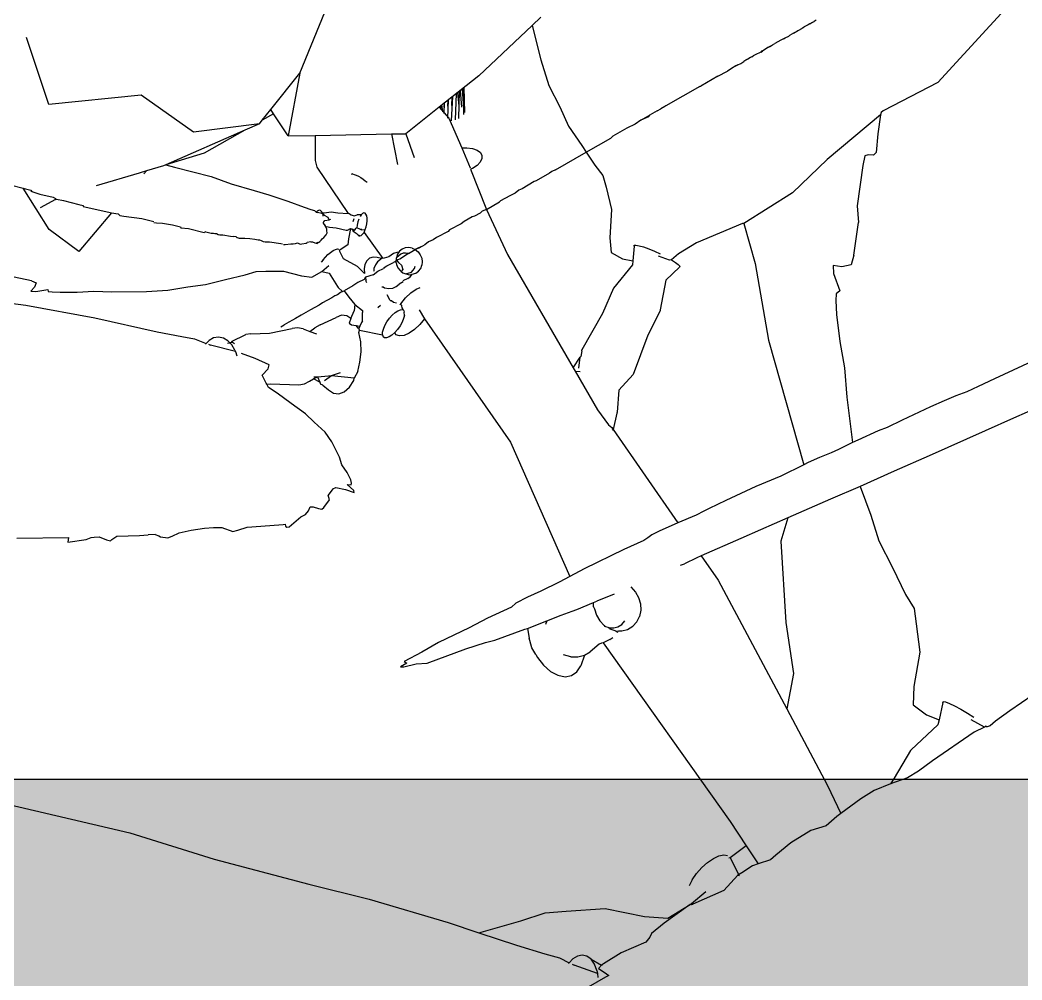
# Model space of a CAD drawing. Header units: metres. Extents: x -175 to 101, y -7 to 93.
# Drawn here: x 12.12809 to 12.15598, y 0.1932 to 0.21991 of the extents above; entities that cross this region are included whole.
import ezdxf

# ---------------------------------------------------------------- set-up
doc = ezdxf.new("R2010")
doc.units = ezdxf.units.M

# ---------------------------------------------------------------- blocks, each defined once
blk = doc.blocks.new('caja1')
at = {"true_color": 0xffffff}
h = blk.add_hatch(color=7, dxfattribs=at)
h.dxf.hatch_style = 1
h.paths.add_polyline_path([(-5.701762, 1.398779), (-6.201762, 1.398779), (-6.201762, 1.348779), (-6.181762, 1.348779), (-5.721762, 1.348779), (-5.701762, 1.348779)])
h.paths.add_polyline_path([(-5.721762, 1.348779), (-6.181762, 1.348779), (-6.181762, 1.148779), (-5.721762, 1.148779)])
h.paths.add_polyline_path([(-6.12612, 1.213515), (-6.120943, 1.209542), (-6.11697, 1.204364), (-6.114472, 1.198335), (-6.11362, 1.191864), (-6.114472, 1.185394), (-6.11697, 1.179364), (-6.120943, 1.174186), (-6.12612, 1.170214), (-6.13215, 1.167716), (-6.13862, 1.166864), (-6.145091, 1.167716), (-6.15112, 1.170214), (-6.156298, 1.174186), (-6.160271, 1.179364), (-6.162768, 1.185394), (-6.16362, 1.191864), (-6.162768, 1.198335), (-6.160271, 1.204364), (-6.156298, 1.209542), (-6.15112, 1.213515), (-6.145091, 1.216012), (-6.13862, 1.216864), (-6.13215, 1.216012)], flags=16)
h.paths.add_polyline_path([(-6.127717, 1.20797), (-6.124048, 1.204631), (-6.121369, 1.200457), (-6.119861, 1.195732), (-6.119628, 1.190777), (-6.120685, 1.185931), (-6.12296, 1.181524), (-6.126299, 1.177856), (-6.130473, 1.175176), (-6.135198, 1.173669), (-6.140153, 1.173435), (-6.144999, 1.174492), (-6.149406, 1.176768), (-6.153074, 1.180106), (-6.155754, 1.18428), (-6.157261, 1.189005), (-6.157495, 1.19396), (-6.156438, 1.198806), (-6.154162, 1.203213), (-6.150824, 1.206882), (-6.14665, 1.209561), (-6.141925, 1.211069), (-6.13697, 1.211302), (-6.132124, 1.210245)], flags=0)
blk.add_line((-6.201762, 1.398779), (-5.701762, 1.398779))
blk = doc.blocks.new('plantita2')
for p, q in [((-3.833312, 0.832091), (-3.83172, 0.835979)), ((-3.813238, 0.834359), (-3.81555, 0.831828)), ((-3.826601, 0.833649), (-3.826846, 0.833418)), ((-3.826846, 0.833418), (-3.828328, 0.832018)), ((-3.826846, 0.833418), (-3.826606, 0.832461)), ((-3.819319, 0.833352), (-3.819273, 0.833378)), ((-3.819241, 0.833395), (-3.819273, 0.833378)), ((-3.819202, 0.833419), (-3.819241, 0.833395)), ((-3.819165, 0.833438), (-3.819202, 0.833419)), ((-3.819117, 0.833466), (-3.819165, 0.833438)), ((-3.819056, 0.833499), (-3.819117, 0.833466)), ((-3.819117, 0.833466), (-3.819089, 0.833482)), ((-3.819089, 0.833482), (-3.819056, 0.833499)), ((-3.819056, 0.833499), (-3.819001, 0.833533)), ((-3.818944, 0.833565), (-3.819001, 0.833533)), ((-3.840302, 0.831219), (-3.840923, 0.833087)), ((-3.819853, 0.833049), (-3.819804, 0.833077)), ((-3.819804, 0.833077), (-3.819706, 0.833125)), ((-3.819673, 0.833151), (-3.819706, 0.833125)), ((-3.819673, 0.833151), (-3.819612, 0.833186)), ((-3.819568, 0.833204), (-3.819612, 0.833186)), ((-3.819568, 0.833204), (-3.81953, 0.833231)), ((-3.81953, 0.833231), (-3.819484, 0.833253)), ((-3.819484, 0.833253), (-3.819452, 0.833277)), ((-3.819452, 0.833277), (-3.819421, 0.833289)), ((-3.819421, 0.833289), (-3.819341, 0.833336)), ((-3.819341, 0.833336), (-3.819319, 0.833352)), ((-3.820283, 0.832803), (-3.820435, 0.832706)), ((-3.820283, 0.832803), (-3.820234, 0.832832)), ((-3.820261, 0.832816), (-3.820283, 0.832803)), ((-3.820234, 0.832832), (-3.820261, 0.832816)), ((-3.820234, 0.832832), (-3.820188, 0.832858)), ((-3.820188, 0.832858), (-3.820157, 0.832876)), ((-3.820157, 0.832876), (-3.820088, 0.832915)), ((-3.819923, 0.833008), (-3.820088, 0.832915)), ((-3.819885, 0.833031), (-3.819923, 0.833008)), ((-3.819853, 0.833049), (-3.819885, 0.833031)), ((-3.820769, 0.832526), (-3.820818, 0.832498)), ((-3.820735, 0.832546), (-3.820769, 0.832526)), ((-3.820735, 0.832546), (-3.820693, 0.83257)), ((-3.82064, 0.832599), (-3.820693, 0.83257)), ((-3.82048, 0.83268), (-3.82064, 0.832599)), ((-3.82048, 0.83268), (-3.820435, 0.832706)), ((-3.820462, 0.832701), (-3.82048, 0.83268)), ((-3.820435, 0.832706), (-3.820462, 0.832701)), ((-3.826606, 0.832461), (-3.826384, 0.831747)), ((-3.821249, 0.832252), (-3.82141, 0.832145)), ((-3.821224, 0.832267), (-3.821249, 0.832252)), ((-3.821179, 0.832292), (-3.821224, 0.832267)), ((-3.821118, 0.832328), (-3.821179, 0.832292)), ((-3.821179, 0.832292), (-3.821141, 0.832314)), ((-3.821141, 0.832314), (-3.821118, 0.832328)), ((-3.821118, 0.832328), (-3.821039, 0.832359)), ((-3.821039, 0.832359), (-3.820959, 0.832418)), ((-3.820869, 0.832469), (-3.820959, 0.832418)), ((-3.820869, 0.832469), (-3.820818, 0.832498)), ((-3.820818, 0.832498), (-3.820841, 0.832485)), ((-3.834123, 0.831078), (-3.833312, 0.832091)), ((-3.833312, 0.832091), (-3.833635, 0.830347)), ((-3.828328, 0.832018), (-3.829432, 0.831149)), ((-3.821678, 0.832007), (-3.822156, 0.831734)), ((-3.821678, 0.832007), (-3.82141, 0.832145)), ((-3.828758, 0.83168), (-3.828729, 0.831056)), ((-3.828747, 0.831689), (-3.828729, 0.830999)), ((-3.826384, 0.831747), (-3.826077, 0.831155)), ((-3.822181, 0.831719), (-3.823122, 0.83118)), ((-3.822181, 0.831719), (-3.822156, 0.831734)), ((-3.81555, 0.831828), (-3.817078, 0.831039)), ((-3.837729, 0.831475), (-3.840302, 0.831219)), ((-3.836271, 0.830449), (-3.837729, 0.831475)), ((-3.82909, 0.830762), (-3.829059, 0.831442)), ((-3.829079, 0.831427), (-3.829089, 0.83119)), ((-3.828985, 0.830791), (-3.828955, 0.831524)), ((-3.828927, 0.831547), (-3.828889, 0.831176)), ((-3.82889, 0.830833), (-3.828868, 0.831593)), ((-3.828851, 0.831606), (-3.828812, 0.831147)), ((-3.828794, 0.831651), (-3.828757, 0.831106)), ((-3.828761, 0.831677), (-3.828758, 0.830941)), ((-3.829432, 0.831149), (-3.830359, 0.8304)), ((-3.829432, 0.831149), (-3.829166, 0.830843)), ((-3.829397, 0.831177), (-3.829399, 0.831111)), ((-3.829337, 0.831019), (-3.829358, 0.831207)), ((-3.8293, 0.831253), (-3.829304, 0.831145)), ((-3.829296, 0.830967), (-3.829284, 0.831265)), ((-3.829191, 0.831338), (-3.829199, 0.831175)), ((-3.829195, 0.830842), (-3.829172, 0.831354)), ((-3.826077, 0.831155), (-3.825835, 0.830616)), ((-3.823158, 0.83116), (-3.823265, 0.831099)), ((-3.823122, 0.83118), (-3.823158, 0.83116)), ((-3.834359, 0.830783), (-3.834123, 0.831078)), ((-3.834045, 0.830961), (-3.834359, 0.830783)), ((-3.834045, 0.830961), (-3.834123, 0.831078)), ((-3.833635, 0.830347), (-3.834045, 0.830961)), ((-3.829166, 0.830843), (-3.828808, 0.83001)), ((-3.82382, 0.830781), (-3.823563, 0.830928)), ((-3.823609, 0.830881), (-3.82382, 0.830781)), ((-3.823609, 0.830881), (-3.823563, 0.830928)), ((-3.823369, 0.831039), (-3.823563, 0.830928)), ((-3.823369, 0.831039), (-3.823265, 0.831099)), ((-3.817148, 0.83093), (-3.818634, 0.829689)), ((-3.817148, 0.83093), (-3.817222, 0.830405)), ((-3.817129, 0.830995), (-3.817148, 0.83093)), ((-3.817078, 0.831039), (-3.817129, 0.830995)), ((-3.834437, 0.830686), (-3.836271, 0.830449)), ((-3.834437, 0.830686), (-3.834843, 0.830508)), ((-3.834437, 0.830686), (-3.834359, 0.830783)), ((-3.825835, 0.830616), (-3.82546, 0.830075)), ((-3.823976, 0.830672), (-3.824209, 0.830558)), ((-3.82382, 0.830781), (-3.823976, 0.830672)), ((-3.834843, 0.830508), (-3.837041, 0.829544)), ((-3.834843, 0.830508), (-3.835977, 0.829863)), ((-3.833635, 0.830347), (-3.832886, 0.830361)), ((-3.832886, 0.830361), (-3.830758, 0.830401)), ((-3.832886, 0.830361), (-3.832885, 0.829658)), ((-3.830758, 0.830401), (-3.830595, 0.829551)), ((-3.830758, 0.830401), (-3.830359, 0.8304)), ((-3.830359, 0.8304), (-3.830133, 0.829748)), ((-3.8246, 0.830334), (-3.824658, 0.830281)), ((-3.824209, 0.830558), (-3.8246, 0.830334)), ((-3.817222, 0.830405), (-3.817274, 0.829888)), ((-3.828808, 0.83001), (-3.828664, 0.830014)), ((-3.828808, 0.83001), (-3.828572, 0.82946)), ((-3.828664, 0.830014), (-3.828507, 0.829994)), ((-3.82546, 0.830075), (-3.82534, 0.829891)), ((-3.82534, 0.829891), (-3.824658, 0.830281)), ((-3.835977, 0.829863), (-3.837041, 0.829544)), ((-3.828507, 0.829994), (-3.828379, 0.82995)), ((-3.828379, 0.82995), (-3.828289, 0.829886)), ((-3.828289, 0.829886), (-3.828243, 0.829805)), ((-3.828243, 0.829805), (-3.828243, 0.829713)), ((-3.826194, 0.829402), (-3.82534, 0.829891)), ((-3.82534, 0.829891), (-3.825102, 0.829527)), ((-3.817582, 0.82979), (-3.81764, 0.829523)), ((-3.817494, 0.829818), (-3.817582, 0.82979)), ((-3.817349, 0.829806), (-3.817494, 0.829818)), ((-3.817274, 0.829888), (-3.817349, 0.829806)), ((-3.83711, 0.829514), (-3.837581, 0.829374)), ((-3.837041, 0.829544), (-3.83711, 0.829514)), ((-3.837041, 0.829544), (-3.836801, 0.829478)), ((-3.836801, 0.829478), (-3.83578, 0.829212)), ((-3.832885, 0.829658), (-3.832841, 0.829477)), ((-3.832841, 0.829477), (-3.831965, 0.828186)), ((-3.828382, 0.829523), (-3.828511, 0.829438)), ((-3.828291, 0.829617), (-3.828382, 0.829523)), ((-3.828243, 0.829713), (-3.828291, 0.829617)), ((-3.825102, 0.829527), (-3.82488, 0.829247)), ((-3.818634, 0.829689), (-3.819598, 0.828766)), ((-3.81764, 0.829523), (-3.817799, 0.828404)), ((-3.837787, 0.829313), (-3.83898, 0.828958)), ((-3.837581, 0.829374), (-3.837787, 0.829313)), ((-3.837581, 0.829374), (-3.837654, 0.829286)), ((-3.83578, 0.829212), (-3.835222, 0.829013)), ((-3.831849, 0.829292), (-3.831882, 0.829275)), ((-3.831849, 0.829292), (-3.831805, 0.829269)), ((-3.831805, 0.829269), (-3.831749, 0.829249)), ((-3.831749, 0.829249), (-3.831684, 0.829221)), ((-3.831684, 0.829221), (-3.831617, 0.829184)), ((-3.831617, 0.829184), (-3.831551, 0.829143)), ((-3.828511, 0.829438), (-3.828561, 0.829416)), ((-3.828561, 0.829416), (-3.828115, 0.828302)), ((-3.826364, 0.829305), (-3.826731, 0.829094)), ((-3.826302, 0.829359), (-3.826364, 0.829305)), ((-3.826194, 0.829402), (-3.826302, 0.829359)), ((-3.82488, 0.829247), (-3.824791, 0.828915)), ((-3.841381, 0.828981), (-3.841018, 0.828889)), ((-3.835222, 0.829013), (-3.834582, 0.828824)), ((-3.831551, 0.829143), (-3.831491, 0.8291)), ((-3.831491, 0.8291), (-3.831444, 0.82906)), ((-3.826795, 0.829077), (-3.827124, 0.82887)), ((-3.826731, 0.829094), (-3.826795, 0.829077)), ((-3.824791, 0.828915), (-3.824637, 0.828298)), ((-3.840292, 0.827742), (-3.841018, 0.828889)), ((-3.841018, 0.828889), (-3.840954, 0.828873)), ((-3.840954, 0.828873), (-3.840804, 0.828839)), ((-3.840773, 0.8288), (-3.840805, 0.828794)), ((-3.840804, 0.828839), (-3.840773, 0.8288)), ((-3.840773, 0.8288), (-3.840555, 0.82872)), ((-3.840555, 0.82872), (-3.840184, 0.82864)), ((-3.840184, 0.82864), (-3.840116, 0.828608)), ((-3.834582, 0.828824), (-3.834174, 0.82871)), ((-3.834174, 0.82871), (-3.833646, 0.828532)), ((-3.827466, 0.828674), (-3.827731, 0.828541)), ((-3.827323, 0.828756), (-3.827466, 0.828674)), ((-3.82722, 0.828834), (-3.827323, 0.828756)), ((-3.827124, 0.82887), (-3.82722, 0.828834)), ((-3.819598, 0.828766), (-3.820959, 0.827911)), ((-3.840118, 0.828579), (-3.840541, 0.828347)), ((-3.840116, 0.828608), (-3.840118, 0.828579)), ((-3.840118, 0.828579), (-3.840087, 0.828585)), ((-3.840087, 0.828585), (-3.83989, 0.828548)), ((-3.83989, 0.828548), (-3.839466, 0.82844)), ((-3.839466, 0.82844), (-3.839342, 0.828407)), ((-3.839342, 0.828407), (-3.839345, 0.828379)), ((-3.839345, 0.828379), (-3.838633, 0.828221)), ((-3.833646, 0.828532), (-3.833196, 0.828362)), ((-3.833196, 0.828362), (-3.833007, 0.828298)), ((-3.828115, 0.828302), (-3.827753, 0.828509)), ((-3.827731, 0.828541), (-3.827753, 0.828509)), ((-3.817799, 0.828404), (-3.817762, 0.827932)), ((-3.83856, 0.828208), (-3.839463, 0.827133)), ((-3.838633, 0.828221), (-3.83856, 0.828208)), ((-3.83856, 0.828208), (-3.838372, 0.828174)), ((-3.838372, 0.828174), (-3.838329, 0.82813)), ((-3.838329, 0.82813), (-3.838217, 0.82811)), ((-3.838217, 0.82811), (-3.837716, 0.828044)), ((-3.833007, 0.828298), (-3.832909, 0.828266)), ((-3.832909, 0.828266), (-3.832856, 0.828222)), ((-3.832828, 0.828253), (-3.832856, 0.828222)), ((-3.832856, 0.828222), (-3.832818, 0.828211)), ((-3.832797, 0.828272), (-3.832828, 0.828253)), ((-3.832701, 0.828187), (-3.832818, 0.828211)), ((-3.832766, 0.828277), (-3.832797, 0.828272)), ((-3.832736, 0.828268), (-3.832766, 0.828277)), ((-3.83271, 0.828245), (-3.832736, 0.828268)), ((-3.832685, 0.828209), (-3.83271, 0.828245)), ((-3.832677, 0.828167), (-3.832701, 0.828187)), ((-3.832677, 0.828167), (-3.832685, 0.828209)), ((-3.832685, 0.828209), (-3.832638, 0.828205)), ((-3.832677, 0.828167), (-3.832671, 0.828116)), ((-3.83263, 0.828134), (-3.832677, 0.828167)), ((-3.832638, 0.828205), (-3.832439, 0.828236)), ((-3.832525, 0.828076), (-3.83263, 0.828134)), ((-3.832498, 0.828009), (-3.832525, 0.828076)), ((-3.832439, 0.828236), (-3.832253, 0.828202)), ((-3.832253, 0.828202), (-3.831965, 0.828186)), ((-3.831932, 0.828175), (-3.831965, 0.828186)), ((-3.831932, 0.828175), (-3.831882, 0.828149)), ((-3.831882, 0.828149), (-3.831804, 0.828124)), ((-3.831804, 0.828124), (-3.831716, 0.82815)), ((-3.831607, 0.828153), (-3.831716, 0.82815)), ((-3.831607, 0.828153), (-3.831639, 0.828104)), ((-3.831569, 0.828189), (-3.831607, 0.828153)), ((-3.831532, 0.828205), (-3.831569, 0.828189)), ((-3.831499, 0.828198), (-3.831532, 0.828205)), ((-3.831472, 0.82817), (-3.831499, 0.828198)), ((-3.831453, 0.828123), (-3.831472, 0.82817)), ((-3.831443, 0.828059), (-3.831453, 0.828123)), ((-3.831443, 0.827983), (-3.831443, 0.828059)), ((-3.828518, 0.82809), (-3.82874, 0.827963)), ((-3.828453, 0.828109), (-3.828518, 0.82809)), ((-3.828293, 0.8282), (-3.828453, 0.828109)), ((-3.828235, 0.828252), (-3.828293, 0.8282)), ((-3.828115, 0.828302), (-3.828235, 0.828252)), ((-3.828115, 0.828302), (-3.827533, 0.827042)), ((-3.824637, 0.828298), (-3.824681, 0.827511)), ((-3.837716, 0.828044), (-3.837375, 0.827966)), ((-3.837382, 0.82794), (-3.8373, 0.827929)), ((-3.8373, 0.827929), (-3.837136, 0.827921)), ((-3.837136, 0.827921), (-3.836859, 0.827871)), ((-3.836859, 0.827871), (-3.836751, 0.827842)), ((-3.836751, 0.827842), (-3.836636, 0.827814)), ((-3.836636, 0.827814), (-3.836622, 0.827792)), ((-3.836622, 0.827792), (-3.836412, 0.827769)), ((-3.832668, 0.827932), (-3.83265, 0.827954)), ((-3.832639, 0.827893), (-3.832668, 0.827932)), ((-3.83265, 0.827954), (-3.832615, 0.827994)), ((-3.832604, 0.827826), (-3.832639, 0.827893)), ((-3.832626, 0.827868), (-3.832604, 0.827826)), ((-3.832615, 0.827994), (-3.832498, 0.828009)), ((-3.832564, 0.827757), (-3.832604, 0.827826)), ((-3.832604, 0.827826), (-3.832522, 0.827818)), ((-3.832522, 0.827818), (-3.832491, 0.827809)), ((-3.832498, 0.828009), (-3.832452, 0.828025)), ((-3.832491, 0.827809), (-3.832304, 0.827787)), ((-3.832304, 0.827787), (-3.832023, 0.827719)), ((-3.831809, 0.828037), (-3.831841, 0.827955)), ((-3.83173, 0.827789), (-3.831761, 0.827766)), ((-3.831721, 0.827866), (-3.83173, 0.827789)), ((-3.831642, 0.827747), (-3.83173, 0.827789)), ((-3.831702, 0.82795), (-3.831721, 0.827866)), ((-3.831676, 0.828029), (-3.831702, 0.82795)), ((-3.831497, 0.827737), (-3.831471, 0.827817)), ((-3.831471, 0.827817), (-3.831452, 0.827901)), ((-3.831452, 0.827901), (-3.831443, 0.827983)), ((-3.828819, 0.8279), (-3.829146, 0.82773)), ((-3.82874, 0.827963), (-3.828819, 0.8279)), ((-3.82099, 0.827904), (-3.822268, 0.827367)), ((-3.820959, 0.827911), (-3.82099, 0.827904)), ((-3.820959, 0.827911), (-3.820638, 0.826796)), ((-3.81789, 0.827029), (-3.817762, 0.827932)), ((-3.839463, 0.827133), (-3.840292, 0.827742)), ((-3.836412, 0.827769), (-3.835975, 0.827661)), ((-3.835926, 0.827678), (-3.835975, 0.827661)), ((-3.835926, 0.827678), (-3.835778, 0.827639)), ((-3.835778, 0.827639), (-3.835715, 0.827637)), ((-3.835715, 0.827637), (-3.835682, 0.827634)), ((-3.835682, 0.827634), (-3.835631, 0.827626)), ((-3.835631, 0.827626), (-3.83559, 0.827599)), ((-3.83559, 0.827599), (-3.83554, 0.827592)), ((-3.83554, 0.827592), (-3.835461, 0.827597)), ((-3.835461, 0.827597), (-3.835241, 0.827558)), ((-3.835241, 0.827558), (-3.835156, 0.827545)), ((-3.835088, 0.827533), (-3.835156, 0.827545)), ((-3.835088, 0.827533), (-3.835057, 0.827515)), ((-3.835057, 0.827515), (-3.834999, 0.827498)), ((-3.834999, 0.827498), (-3.834941, 0.827496)), ((-3.834941, 0.827496), (-3.834846, 0.827497)), ((-3.834846, 0.827497), (-3.83471, 0.827487)), ((-3.832696, 0.827481), (-3.832648, 0.827517)), ((-3.832648, 0.827517), (-3.832578, 0.827595)), ((-3.832578, 0.827595), (-3.83255, 0.827646)), ((-3.832563, 0.827707), (-3.832564, 0.827757)), ((-3.83255, 0.827646), (-3.832563, 0.827707)), ((-3.832023, 0.827719), (-3.831987, 0.827724)), ((-3.831987, 0.827724), (-3.831908, 0.827765)), ((-3.831908, 0.827765), (-3.831962, 0.827484)), ((-3.831908, 0.827765), (-3.831844, 0.827753)), ((-3.831872, 0.827748), (-3.831844, 0.827753)), ((-3.831872, 0.827748), (-3.831799, 0.827714)), ((-3.831799, 0.827714), (-3.831844, 0.827753)), ((-3.831844, 0.827753), (-3.831827, 0.827688)), ((-3.83172, 0.827615), (-3.831827, 0.827688)), ((-3.831761, 0.827766), (-3.831799, 0.827714)), ((-3.83172, 0.827615), (-3.831701, 0.827596)), ((-3.831701, 0.827596), (-3.831674, 0.827568)), ((-3.831641, 0.827562), (-3.831701, 0.827596)), ((-3.831674, 0.827568), (-3.831641, 0.827562)), ((-3.831586, 0.827743), (-3.831642, 0.827747)), ((-3.831609, 0.827729), (-3.831642, 0.827747)), ((-3.831641, 0.827562), (-3.831604, 0.827577)), ((-3.831609, 0.827729), (-3.831497, 0.827737)), ((-3.831604, 0.827577), (-3.831567, 0.827613)), ((-3.831567, 0.827613), (-3.831525, 0.827654)), ((-3.831525, 0.827654), (-3.831497, 0.827737)), ((-3.831525, 0.827654), (-3.831004, 0.826932)), ((-3.829508, 0.827523), (-3.829606, 0.827449)), ((-3.829188, 0.827688), (-3.829508, 0.827523)), ((-3.829146, 0.82773), (-3.829188, 0.827688)), ((-3.824681, 0.827511), (-3.82465, 0.827097)), ((-3.83471, 0.827487), (-3.834569, 0.82747)), ((-3.834569, 0.82747), (-3.834478, 0.827456)), ((-3.834478, 0.827456), (-3.834439, 0.827449)), ((-3.834439, 0.827449), (-3.834386, 0.827432)), ((-3.834386, 0.827432), (-3.834334, 0.827406)), ((-3.834334, 0.827406), (-3.834277, 0.827401)), ((-3.834277, 0.827401), (-3.834162, 0.827397)), ((-3.834162, 0.827397), (-3.83384, 0.82735)), ((-3.83384, 0.82735), (-3.833798, 0.827344)), ((-3.833764, 0.827323), (-3.833726, 0.827326)), ((-3.833726, 0.827326), (-3.833562, 0.827341)), ((-3.833562, 0.827341), (-3.833495, 0.827343)), ((-3.833495, 0.827343), (-3.833436, 0.827354)), ((-3.833436, 0.827354), (-3.833383, 0.827366)), ((-3.833383, 0.827366), (-3.833357, 0.827361)), ((-3.833357, 0.827361), (-3.833321, 0.827344)), ((-3.833321, 0.827344), (-3.833297, 0.827335)), ((-3.833297, 0.827335), (-3.833261, 0.827338)), ((-3.833261, 0.827338), (-3.833134, 0.82736)), ((-3.833134, 0.82736), (-3.833107, 0.827381)), ((-3.833005, 0.827399), (-3.833107, 0.827381)), ((-3.833005, 0.827399), (-3.832964, 0.8274)), ((-3.832964, 0.8274), (-3.832894, 0.827373)), ((-3.832894, 0.827373), (-3.832821, 0.827355)), ((-3.832829, 0.827391), (-3.832795, 0.827382)), ((-3.832821, 0.827355), (-3.832829, 0.827391)), ((-3.832795, 0.827382), (-3.832754, 0.827404)), ((-3.832754, 0.827404), (-3.832719, 0.827441)), ((-3.832719, 0.827441), (-3.832696, 0.827481)), ((-3.831976, 0.827319), (-3.832215, 0.827154)), ((-3.831962, 0.827484), (-3.831976, 0.827319)), ((-3.830378, 0.827227), (-3.830465, 0.827192)), ((-3.830283, 0.827237), (-3.830378, 0.827227)), ((-3.830188, 0.827221), (-3.830283, 0.827237)), ((-3.830188, 0.827221), (-3.830103, 0.827182)), ((-3.830026, 0.827226), (-3.830103, 0.827182)), ((-3.829999, 0.827224), (-3.830103, 0.827182)), ((-3.8299, 0.827281), (-3.830026, 0.827226)), ((-3.8299, 0.827281), (-3.829999, 0.827224)), ((-3.829833, 0.827319), (-3.8299, 0.827281)), ((-3.829734, 0.827394), (-3.829833, 0.827319)), ((-3.829606, 0.827449), (-3.829734, 0.827394)), ((-3.824011, 0.827277), (-3.824047, 0.826871)), ((-3.824011, 0.827277), (-3.824005, 0.827302)), ((-3.824005, 0.827302), (-3.823957, 0.827307)), ((-3.823957, 0.827307), (-3.82387, 0.827291)), ((-3.82387, 0.827291), (-3.823748, 0.827255)), ((-3.823748, 0.827255), (-3.823601, 0.827201)), ((-3.822268, 0.827367), (-3.82277, 0.827062)), ((-3.832665, 0.826893), (-3.832603, 0.826969)), ((-3.832603, 0.826969), (-3.832532, 0.827041)), ((-3.832532, 0.827041), (-3.832458, 0.827104)), ((-3.832458, 0.827104), (-3.832386, 0.827153)), ((-3.832386, 0.827153), (-3.832321, 0.827186)), ((-3.832321, 0.827186), (-3.832268, 0.827199)), ((-3.832268, 0.827199), (-3.832231, 0.827193)), ((-3.832215, 0.827154), (-3.832103, 0.826932)), ((-3.831374, 0.826939), (-3.831451, 0.82687)), ((-3.831276, 0.826971), (-3.831374, 0.826939)), ((-3.831163, 0.826964), (-3.831276, 0.826971)), ((-3.831039, 0.826932), (-3.831163, 0.826964)), ((-3.830966, 0.826947), (-3.831039, 0.826932)), ((-3.830835, 0.826983), (-3.830966, 0.826947)), ((-3.830706, 0.827069), (-3.830835, 0.826983)), ((-3.830616, 0.827105), (-3.830706, 0.827069)), ((-3.830596, 0.827058), (-3.830626, 0.826952)), ((-3.830559, 0.82701), (-3.830626, 0.826952)), ((-3.830626, 0.826887), (-3.830626, 0.826952)), ((-3.830557, 0.827111), (-3.830616, 0.827105)), ((-3.830557, 0.827111), (-3.830596, 0.827058)), ((-3.830505, 0.827052), (-3.830559, 0.82701)), ((-3.830539, 0.827135), (-3.830557, 0.827111)), ((-3.830465, 0.827192), (-3.830539, 0.827135)), ((-3.830293, 0.82707), (-3.830534, 0.826918)), ((-3.830441, 0.827078), (-3.830505, 0.827052)), ((-3.830371, 0.827085), (-3.830441, 0.827078)), ((-3.830293, 0.82707), (-3.830371, 0.827085)), ((-3.830293, 0.82707), (-3.830245, 0.8271)), ((-3.830245, 0.8271), (-3.830103, 0.827182)), ((-3.830103, 0.827182), (-3.830021, 0.827117)), ((-3.830021, 0.827117), (-3.829961, 0.827036)), ((-3.829961, 0.827036), (-3.829922, 0.826943)), ((-3.829922, 0.826943), (-3.829907, 0.826844)), ((-3.827533, 0.827042), (-3.825705, 0.823895)), ((-3.82465, 0.827097), (-3.82433, 0.826927)), ((-3.823601, 0.827201), (-3.823439, 0.827134)), ((-3.823439, 0.827134), (-3.82328, 0.827061)), ((-3.823019, 0.826885), (-3.823333, 0.826995)), ((-3.82277, 0.827062), (-3.822971, 0.826897)), ((-3.81789, 0.827029), (-3.81797, 0.826759)), ((-3.832665, 0.826893), (-3.832716, 0.826829)), ((-3.832697, 0.826577), (-3.832502, 0.826737)), ((-3.832103, 0.826932), (-3.831716, 0.826721)), ((-3.831716, 0.826721), (-3.831514, 0.826518)), ((-3.831502, 0.82677), (-3.831523, 0.826645)), ((-3.831451, 0.82687), (-3.831502, 0.82677)), ((-3.831212, 0.826756), (-3.83125, 0.826654)), ((-3.831148, 0.826843), (-3.831212, 0.826756)), ((-3.831065, 0.826908), (-3.831148, 0.826843)), ((-3.831143, 0.826585), (-3.830988, 0.826659)), ((-3.831039, 0.826932), (-3.831065, 0.826908)), ((-3.830969, 0.826685), (-3.830988, 0.826659)), ((-3.830969, 0.826685), (-3.830895, 0.826728)), ((-3.830895, 0.826728), (-3.830705, 0.826821)), ((-3.830668, 0.826841), (-3.830705, 0.826821)), ((-3.830626, 0.826887), (-3.830668, 0.826841)), ((-3.830633, 0.826815), (-3.830626, 0.826887)), ((-3.830633, 0.826815), (-3.830624, 0.826771)), ((-3.830598, 0.826898), (-3.830626, 0.826887)), ((-3.830626, 0.826887), (-3.830566, 0.826827)), ((-3.830624, 0.826771), (-3.830585, 0.826678)), ((-3.830534, 0.826918), (-3.830598, 0.826898)), ((-3.830585, 0.826678), (-3.830525, 0.826597)), ((-3.830488, 0.826748), (-3.830566, 0.826827)), ((-3.830488, 0.826748), (-3.830451, 0.826626)), ((-3.830126, 0.826658), (-3.830101, 0.826724)), ((-3.82995, 0.826656), (-3.829916, 0.826746)), ((-3.829907, 0.826844), (-3.829916, 0.826746)), ((-3.824055, 0.826758), (-3.824587, 0.826106)), ((-3.82433, 0.826927), (-3.824047, 0.826871)), ((-3.824047, 0.826871), (-3.824055, 0.826758)), ((-3.822745, 0.826694), (-3.823123, 0.82633)), ((-3.822971, 0.826897), (-3.823019, 0.826885)), ((-3.822971, 0.826897), (-3.822857, 0.826825)), ((-3.822857, 0.826825), (-3.822778, 0.826764)), ((-3.822778, 0.826764), (-3.82274, 0.82672)), ((-3.82274, 0.82672), (-3.822745, 0.826694)), ((-3.820638, 0.826796), (-3.820265, 0.824661)), ((-3.818464, 0.826742), (-3.818456, 0.826515)), ((-3.818226, 0.826701), (-3.818464, 0.826742)), ((-3.81797, 0.826759), (-3.818226, 0.826701)), ((-3.840781, 0.82631), (-3.841263, 0.826419)), ((-3.835386, 0.826353), (-3.834833, 0.826484)), ((-3.834833, 0.826484), (-3.83453, 0.826574)), ((-3.83453, 0.826574), (-3.834262, 0.826579)), ((-3.834262, 0.826579), (-3.833771, 0.826585)), ((-3.833771, 0.826585), (-3.833271, 0.826455)), ((-3.833271, 0.826455), (-3.832979, 0.826417)), ((-3.832979, 0.826417), (-3.832697, 0.826577)), ((-3.832697, 0.826577), (-3.832497, 0.826529)), ((-3.832497, 0.826529), (-3.832269, 0.826156)), ((-3.831487, 0.826412), (-3.831525, 0.826352)), ((-3.831523, 0.826645), (-3.831514, 0.826518)), ((-3.831275, 0.826481), (-3.831487, 0.826412)), ((-3.831487, 0.826412), (-3.831472, 0.826309)), ((-3.831275, 0.826481), (-3.831143, 0.826585)), ((-3.831256, 0.826595), (-3.831267, 0.826568)), ((-3.83125, 0.826654), (-3.831256, 0.826595)), ((-3.830525, 0.826597), (-3.830492, 0.826568)), ((-3.830451, 0.826626), (-3.830492, 0.826568)), ((-3.830492, 0.826568), (-3.830447, 0.826534)), ((-3.830447, 0.826534), (-3.830366, 0.826512)), ((-3.830366, 0.826512), (-3.830205, 0.826554)), ((-3.830366, 0.826512), (-3.830263, 0.826477)), ((-3.830309, 0.826377), (-3.830233, 0.826436)), ((-3.830263, 0.826477), (-3.83019, 0.826495)), ((-3.830233, 0.826436), (-3.83019, 0.826495)), ((-3.830205, 0.826554), (-3.830167, 0.826601)), ((-3.83019, 0.826495), (-3.830081, 0.826522)), ((-3.830167, 0.826601), (-3.830126, 0.826658)), ((-3.830081, 0.826522), (-3.830007, 0.826579)), ((-3.830007, 0.826579), (-3.82995, 0.826656)), ((-3.818456, 0.826515), (-3.81828, 0.826034)), ((-3.8407, 0.826135), (-3.840802, 0.826025)), ((-3.840781, 0.82631), (-3.84065, 0.826258)), ((-3.84065, 0.826258), (-3.8407, 0.826135)), ((-3.836987, 0.82605), (-3.836431, 0.826146)), ((-3.836431, 0.826146), (-3.835944, 0.826212)), ((-3.835944, 0.826212), (-3.835386, 0.826353)), ((-3.832269, 0.826156), (-3.832247, 0.82613)), ((-3.832247, 0.82613), (-3.832126, 0.82602)), ((-3.831836, 0.826175), (-3.832083, 0.826033)), ((-3.831703, 0.826263), (-3.831836, 0.826175)), ((-3.831525, 0.826352), (-3.831703, 0.826263)), ((-3.831449, 0.826256), (-3.831472, 0.826309)), ((-3.831027, 0.826149), (-3.830998, 0.826144)), ((-3.830998, 0.826144), (-3.830954, 0.826119)), ((-3.830954, 0.826119), (-3.830836, 0.8261)), ((-3.830836, 0.8261), (-3.830729, 0.826111)), ((-3.830729, 0.826111), (-3.830631, 0.826151)), ((-3.830631, 0.826151), (-3.830547, 0.826216)), ((-3.830437, 0.826284), (-3.830547, 0.826216)), ((-3.830309, 0.826377), (-3.83045, 0.82631)), ((-3.830074, 0.826079), (-3.829967, 0.826125)), ((-3.824587, 0.826106), (-3.82489, 0.825407)), ((-3.823123, 0.82633), (-3.823281, 0.825506)), ((-3.840802, 0.826025), (-3.840667, 0.826017)), ((-3.840667, 0.826017), (-3.84033, 0.826074)), ((-3.84033, 0.826074), (-3.840316, 0.826019)), ((-3.840316, 0.826019), (-3.840209, 0.826007)), ((-3.840209, 0.826007), (-3.839982, 0.825995)), ((-3.839982, 0.825995), (-3.83951, 0.825999)), ((-3.83951, 0.825999), (-3.839045, 0.826022)), ((-3.839045, 0.826022), (-3.838549, 0.826007)), ((-3.838549, 0.826007), (-3.837579, 0.826018)), ((-3.837579, 0.826018), (-3.836987, 0.82605)), ((-3.832421, 0.82584), (-3.832681, 0.8257)), ((-3.832343, 0.825895), (-3.832421, 0.82584)), ((-3.832268, 0.825927), (-3.832343, 0.825895)), ((-3.832178, 0.825991), (-3.832268, 0.825927)), ((-3.832126, 0.82602), (-3.832178, 0.825991)), ((-3.832126, 0.82602), (-3.832083, 0.826033)), ((-3.832083, 0.826033), (-3.831951, 0.825862)), ((-3.831951, 0.825862), (-3.831779, 0.825657)), ((-3.830795, 0.825767), (-3.830886, 0.82592)), ((-3.8305, 0.825676), (-3.830368, 0.825839)), ((-3.830368, 0.825839), (-3.830223, 0.825976)), ((-3.830223, 0.825976), (-3.830074, 0.826079)), ((-3.818387, 0.825948), (-3.818392, 0.825762)), ((-3.81828, 0.826034), (-3.818387, 0.825948)), ((-3.842322, 0.825806), (-3.840944, 0.82564)), ((-3.840944, 0.82564), (-3.839018, 0.825282)), ((-3.832778, 0.825637), (-3.833013, 0.825503)), ((-3.832681, 0.8257), (-3.832778, 0.825637)), ((-3.831779, 0.825657), (-3.8318, 0.825482)), ((-3.831779, 0.825657), (-3.831569, 0.825485)), ((-3.831143, 0.825568), (-3.831069, 0.825636)), ((-3.830795, 0.825767), (-3.830764, 0.825763)), ((-3.830764, 0.825763), (-3.830703, 0.825721)), ((-3.830703, 0.825721), (-3.830621, 0.825697)), ((-3.830527, 0.825654), (-3.8305, 0.825676)), ((-3.830478, 0.825619), (-3.830488, 0.825644)), ((-3.830463, 0.825561), (-3.830478, 0.825619)), ((-3.830437, 0.825512), (-3.830463, 0.825561)), ((-3.818392, 0.825762), (-3.818374, 0.82538)), ((-3.839018, 0.825282), (-3.837289, 0.824891)), ((-3.83343, 0.825264), (-3.833521, 0.825217)), ((-3.833279, 0.825357), (-3.83343, 0.825264)), ((-3.833013, 0.825503), (-3.833279, 0.825357)), ((-3.832749, 0.825086), (-3.832302, 0.825296)), ((-3.832151, 0.825353), (-3.832302, 0.825296)), ((-3.832002, 0.825336), (-3.832151, 0.825353)), ((-3.831898, 0.825267), (-3.832002, 0.825336)), ((-3.831898, 0.825267), (-3.831945, 0.825135)), ((-3.831898, 0.825267), (-3.8318, 0.825482)), ((-3.83157, 0.825203), (-3.831567, 0.825436)), ((-3.831569, 0.825485), (-3.831567, 0.825436)), ((-3.830891, 0.825174), (-3.83082, 0.825272)), ((-3.83082, 0.825272), (-3.830743, 0.82536)), ((-3.830743, 0.82536), (-3.830662, 0.825432)), ((-3.830662, 0.825432), (-3.830585, 0.825482)), ((-3.830585, 0.825482), (-3.830516, 0.825507)), ((-3.830516, 0.825507), (-3.830437, 0.825512)), ((-3.830437, 0.825512), (-3.830421, 0.825478)), ((-3.830402, 0.825352), (-3.830424, 0.825263)), ((-3.830421, 0.825478), (-3.830407, 0.825441)), ((-3.830402, 0.825352), (-3.830407, 0.825441)), ((-3.829991, 0.825507), (-3.829845, 0.825256)), ((-3.82489, 0.825407), (-3.82546, 0.824392)), ((-3.823286, 0.825479), (-3.823626, 0.824797)), ((-3.823281, 0.825506), (-3.823286, 0.825479)), ((-3.818374, 0.82538), (-3.81828, 0.82462)), ((-3.833842, 0.82503), (-3.83375, 0.825084)), ((-3.833617, 0.825158), (-3.83375, 0.825084)), ((-3.833521, 0.825217), (-3.833617, 0.825158)), ((-3.833377, 0.825006), (-3.833529, 0.824982)), ((-3.833224, 0.824976), (-3.833377, 0.825006)), ((-3.833034, 0.824906), (-3.832897, 0.825005)), ((-3.832749, 0.825086), (-3.832897, 0.825005)), ((-3.831945, 0.825135), (-3.831871, 0.825089)), ((-3.831871, 0.825089), (-3.831744, 0.825067)), ((-3.831744, 0.825067), (-3.831645, 0.825049)), ((-3.831675, 0.824975), (-3.831744, 0.825067)), ((-3.831645, 0.825049), (-3.831675, 0.824975)), ((-3.831601, 0.825156), (-3.831645, 0.825049)), ((-3.83157, 0.825203), (-3.831601, 0.825156)), ((-3.830989, 0.824972), (-3.830948, 0.825071)), ((-3.830948, 0.825071), (-3.830891, 0.825174)), ((-3.830522, 0.825061), (-3.830592, 0.824962)), ((-3.830465, 0.825163), (-3.830522, 0.825061)), ((-3.830424, 0.825263), (-3.830465, 0.825163)), ((-3.829977, 0.825094), (-3.830122, 0.824956)), ((-3.829845, 0.825256), (-3.829977, 0.825094)), ((-3.829845, 0.825256), (-3.827451, 0.821822)), ((-3.837289, 0.824891), (-3.836596, 0.824761)), ((-3.836596, 0.824761), (-3.836249, 0.824702)), ((-3.835713, 0.824723), (-3.835837, 0.824655)), ((-3.835579, 0.824744), (-3.835713, 0.824723)), ((-3.835443, 0.824718), (-3.835579, 0.824744)), ((-3.835316, 0.824645), (-3.835443, 0.824718)), ((-3.835213, 0.824625), (-3.834817, 0.824815)), ((-3.834679, 0.824837), (-3.834817, 0.824815)), ((-3.834679, 0.824837), (-3.834162, 0.824856)), ((-3.834162, 0.824856), (-3.833529, 0.824982)), ((-3.833224, 0.824976), (-3.833034, 0.824906)), ((-3.833034, 0.824906), (-3.832854, 0.824841)), ((-3.831675, 0.824975), (-3.831649, 0.824941)), ((-3.831668, 0.824874), (-3.831649, 0.824941)), ((-3.83162, 0.824619), (-3.831668, 0.824874)), ((-3.831649, 0.824941), (-3.831012, 0.824809)), ((-3.831012, 0.824809), (-3.831011, 0.824882)), ((-3.831012, 0.824809), (-3.830992, 0.824756)), ((-3.831011, 0.824882), (-3.830989, 0.824972)), ((-3.830953, 0.824728), (-3.830992, 0.824756)), ((-3.830897, 0.824727), (-3.830953, 0.824728)), ((-3.830828, 0.824752), (-3.830897, 0.824727)), ((-3.830751, 0.824802), (-3.830828, 0.824752)), ((-3.83067, 0.824874), (-3.830751, 0.824802)), ((-3.830592, 0.824962), (-3.83067, 0.824874)), ((-3.830639, 0.82481), (-3.83067, 0.824874)), ((-3.830538, 0.824778), (-3.830639, 0.82481)), ((-3.830412, 0.824793), (-3.830538, 0.824778)), ((-3.83027, 0.824854), (-3.830412, 0.824793)), ((-3.830122, 0.824956), (-3.83027, 0.824854)), ((-3.823626, 0.824797), (-3.824037, 0.823706)), ((-3.836249, 0.824702), (-3.835919, 0.82457)), ((-3.835919, 0.82457), (-3.835937, 0.824551)), ((-3.835837, 0.824655), (-3.835919, 0.82457)), ((-3.835859, 0.824546), (-3.8358, 0.824522)), ((-3.835106, 0.824346), (-3.8358, 0.824522)), ((-3.835254, 0.824582), (-3.835327, 0.82457)), ((-3.835273, 0.824601), (-3.835316, 0.824645)), ((-3.835273, 0.824601), (-3.835188, 0.824604)), ((-3.835254, 0.824582), (-3.835273, 0.824601)), ((-3.835205, 0.824531), (-3.835254, 0.824582)), ((-3.835119, 0.824384), (-3.835205, 0.824531)), ((-3.835188, 0.824604), (-3.835128, 0.824566)), ((-3.831611, 0.824338), (-3.83162, 0.824619)), ((-3.820265, 0.824661), (-3.819287, 0.821193)), ((-3.81828, 0.82462), (-3.818148, 0.823893)), ((-3.835119, 0.824384), (-3.835106, 0.824346)), ((-3.835106, 0.824346), (-3.835065, 0.824222)), ((-3.834561, 0.824153), (-3.834934, 0.824289)), ((-3.834172, 0.823979), (-3.834561, 0.824153)), ((-3.831641, 0.824053), (-3.831611, 0.824338)), ((-3.825705, 0.823895), (-3.825508, 0.824186)), ((-3.825546, 0.823883), (-3.825508, 0.824186)), ((-3.825493, 0.824209), (-3.825508, 0.824186)), ((-3.825466, 0.824363), (-3.825493, 0.824209)), ((-3.825466, 0.824363), (-3.82546, 0.824392)), ((-3.812674, 0.824191), (-3.813974, 0.823587)), ((-3.834192, 0.823863), (-3.834172, 0.823979)), ((-3.831702, 0.823791), (-3.831641, 0.824053)), ((-3.825705, 0.823895), (-3.825651, 0.823803)), ((-3.818148, 0.823893), (-3.818088, 0.823072)), ((-3.834364, 0.823684), (-3.834192, 0.823863)), ((-3.834254, 0.823467), (-3.834364, 0.823684)), ((-3.832934, 0.823583), (-3.832825, 0.823643)), ((-3.832928, 0.823645), (-3.832825, 0.823643)), ((-3.832825, 0.823643), (-3.832412, 0.823682)), ((-3.832825, 0.823643), (-3.83276, 0.823496)), ((-3.832436, 0.823666), (-3.832627, 0.823533)), ((-3.832412, 0.823682), (-3.832436, 0.823666)), ((-3.831801, 0.823606), (-3.832436, 0.823666)), ((-3.832189, 0.823751), (-3.832412, 0.823682)), ((-3.831809, 0.823542), (-3.831801, 0.823606)), ((-3.831702, 0.823791), (-3.831801, 0.823606)), ((-3.825651, 0.823803), (-3.825511, 0.823787)), ((-3.825651, 0.823803), (-3.825025, 0.822724)), ((-3.824037, 0.823706), (-3.824436, 0.823269)), ((-3.834237, 0.823436), (-3.834254, 0.823467)), ((-3.834237, 0.823436), (-3.834128, 0.823448)), ((-3.834189, 0.823348), (-3.834237, 0.823436)), ((-3.833942, 0.823186), (-3.834189, 0.823348)), ((-3.834128, 0.823448), (-3.833339, 0.823421)), ((-3.833339, 0.823421), (-3.833187, 0.823445)), ((-3.833187, 0.823445), (-3.833047, 0.823522)), ((-3.833047, 0.823522), (-3.832934, 0.823583)), ((-3.83276, 0.823496), (-3.832934, 0.823583)), ((-3.83276, 0.823496), (-3.832734, 0.823437)), ((-3.832677, 0.823407), (-3.832734, 0.823437)), ((-3.832677, 0.823407), (-3.832515, 0.823275)), ((-3.832079, 0.823225), (-3.831935, 0.823353)), ((-3.831935, 0.823353), (-3.831809, 0.823542)), ((-3.814433, 0.823372), (-3.814747, 0.823228)), ((-3.813974, 0.823587), (-3.814433, 0.823372)), ((-3.833559, 0.822902), (-3.833942, 0.823186)), ((-3.832515, 0.823275), (-3.832379, 0.823184)), ((-3.832379, 0.823184), (-3.832231, 0.823167)), ((-3.832231, 0.823167), (-3.832079, 0.823225)), ((-3.824436, 0.823269), (-3.824483, 0.822661)), ((-3.818088, 0.823072), (-3.817925, 0.821811)), ((-3.815053, 0.82311), (-3.815379, 0.822977)), ((-3.814747, 0.823228), (-3.815053, 0.82311)), ((-3.833154, 0.822613), (-3.833559, 0.822902)), ((-3.815759, 0.822804), (-3.816551, 0.822431)), ((-3.815379, 0.822977), (-3.815759, 0.822804)), ((-3.812686, 0.822828), (-3.813447, 0.82249)), ((-3.832919, 0.822379), (-3.833154, 0.822613)), ((-3.825025, 0.822724), (-3.824719, 0.822307)), ((-3.82449, 0.82263), (-3.824592, 0.822177)), ((-3.824483, 0.822661), (-3.82449, 0.82263)), ((-3.813447, 0.82249), (-3.814233, 0.822139)), ((-3.832609, 0.822105), (-3.832919, 0.822379)), ((-3.824719, 0.822307), (-3.824626, 0.822228)), ((-3.824626, 0.822228), (-3.824592, 0.822177)), ((-3.816963, 0.822232), (-3.817215, 0.822138)), ((-3.816551, 0.822431), (-3.816963, 0.822232)), ((-3.832426, 0.821835), (-3.832609, 0.822105)), ((-3.824592, 0.822177), (-3.824618, 0.822157)), ((-3.824592, 0.822177), (-3.822796, 0.819578)), ((-3.817215, 0.822138), (-3.817785, 0.821878)), ((-3.814233, 0.822139), (-3.815797, 0.821443)), ((-3.832208, 0.821406), (-3.832426, 0.821835)), ((-3.827451, 0.821822), (-3.825801, 0.818083)), ((-3.817925, 0.821811), (-3.818321, 0.821623)), ((-3.817785, 0.821878), (-3.817925, 0.821811)), ((-3.832141, 0.821193), (-3.832208, 0.821406)), ((-3.818847, 0.821398), (-3.819164, 0.821254)), ((-3.818525, 0.821524), (-3.818847, 0.821398)), ((-3.818321, 0.821623), (-3.818525, 0.821524)), ((-3.815797, 0.821443), (-3.816767, 0.821013)), ((-3.832, 0.820982), (-3.832141, 0.821193)), ((-3.819287, 0.821193), (-3.819926, 0.820878)), ((-3.819164, 0.821254), (-3.819287, 0.821193)), ((-3.831898, 0.820774), (-3.832, 0.820982)), ((-3.819926, 0.820878), (-3.820621, 0.820588)), ((-3.816767, 0.821013), (-3.817715, 0.820589)), ((-3.832396, 0.820522), (-3.832525, 0.820345)), ((-3.832396, 0.820522), (-3.832313, 0.820563)), ((-3.832313, 0.820563), (-3.832047, 0.820503)), ((-3.831994, 0.820646), (-3.831882, 0.820635)), ((-3.831808, 0.82048), (-3.831994, 0.820646)), ((-3.831878, 0.820678), (-3.831898, 0.820774)), ((-3.831882, 0.820635), (-3.831878, 0.820678)), ((-3.820621, 0.820588), (-3.821457, 0.820201)), ((-3.817715, 0.820589), (-3.818541, 0.820234)), ((-3.817715, 0.820589), (-3.817421, 0.819796)), ((-3.832484, 0.820222), (-3.832525, 0.820345)), ((-3.832047, 0.820503), (-3.831798, 0.820424)), ((-3.831798, 0.820424), (-3.831808, 0.82048)), ((-3.833076, 0.819914), (-3.833024, 0.820022)), ((-3.833024, 0.820022), (-3.832947, 0.820019)), ((-3.832947, 0.820019), (-3.832795, 0.819974)), ((-3.832795, 0.819974), (-3.832704, 0.819956)), ((-3.832704, 0.819956), (-3.832645, 0.820002)), ((-3.832645, 0.820002), (-3.832484, 0.820222)), ((-3.821922, 0.819977), (-3.82207, 0.819899)), ((-3.821457, 0.820201), (-3.821922, 0.819977)), ((-3.818541, 0.820234), (-3.819732, 0.819716)), ((-3.83355, 0.81952), (-3.833282, 0.819741)), ((-3.833282, 0.819741), (-3.833152, 0.819811)), ((-3.833152, 0.819811), (-3.833076, 0.819914)), ((-3.822281, 0.819792), (-3.822796, 0.819578)), ((-3.82207, 0.819899), (-3.822281, 0.819792)), ((-3.819732, 0.819716), (-3.820495, 0.819383)), ((-3.819732, 0.819716), (-3.819929, 0.819071)), ((-3.817421, 0.819796), (-3.8172, 0.819082)), ((-3.836341, 0.819378), (-3.83597, 0.819429)), ((-3.83597, 0.819429), (-3.835718, 0.819447)), ((-3.835718, 0.819447), (-3.835601, 0.819445)), ((-3.835601, 0.819445), (-3.835481, 0.819447)), ((-3.835481, 0.819447), (-3.835415, 0.819417)), ((-3.835415, 0.819417), (-3.83525, 0.819364)), ((-3.835044, 0.81937), (-3.834783, 0.819454)), ((-3.834783, 0.819454), (-3.833896, 0.819526)), ((-3.833896, 0.819526), (-3.83378, 0.819536)), ((-3.83378, 0.819536), (-3.833721, 0.819543)), ((-3.833721, 0.819543), (-3.833709, 0.819486)), ((-3.833709, 0.819486), (-3.833673, 0.819462)), ((-3.833673, 0.819462), (-3.833614, 0.819469)), ((-3.833614, 0.819469), (-3.83355, 0.81952)), ((-3.822796, 0.819578), (-3.823312, 0.819342)), ((-3.841188, 0.819156), (-3.839755, 0.81917)), ((-3.839755, 0.81917), (-3.839774, 0.819042)), ((-3.839264, 0.819117), (-3.839124, 0.819167)), ((-3.839124, 0.819167), (-3.839042, 0.819184)), ((-3.839042, 0.819184), (-3.838899, 0.819192)), ((-3.838899, 0.819192), (-3.838691, 0.819105)), ((-3.838551, 0.819113), (-3.838412, 0.819211)), ((-3.838412, 0.819211), (-3.837774, 0.819228)), ((-3.837774, 0.819228), (-3.837536, 0.819243)), ((-3.837339, 0.81925), (-3.837536, 0.819243)), ((-3.837339, 0.81925), (-3.837235, 0.819219)), ((-3.837235, 0.819219), (-3.837191, 0.819192)), ((-3.837191, 0.819192), (-3.836991, 0.819165)), ((-3.836991, 0.819165), (-3.836863, 0.819211)), ((-3.836863, 0.819211), (-3.836671, 0.819304)), ((-3.836671, 0.819304), (-3.836341, 0.819378)), ((-3.83525, 0.819364), (-3.835182, 0.819339)), ((-3.835182, 0.819339), (-3.835044, 0.81937)), ((-3.823631, 0.81916), (-3.82374, 0.819084)), ((-3.823511, 0.819246), (-3.823631, 0.81916)), ((-3.823312, 0.819342), (-3.823511, 0.819246)), ((-3.821039, 0.819147), (-3.822143, 0.818656)), ((-3.820495, 0.819383), (-3.821039, 0.819147)), ((-3.839774, 0.819042), (-3.839264, 0.819117)), ((-3.838691, 0.819105), (-3.83858, 0.819073)), ((-3.83858, 0.819073), (-3.838551, 0.819113)), ((-3.82374, 0.819084), (-3.824293, 0.818836)), ((-3.819929, 0.819071), (-3.819786, 0.816804)), ((-3.8172, 0.819082), (-3.816815, 0.818337)), ((-3.824293, 0.818836), (-3.825401, 0.818299)), ((-3.822264, 0.818602), (-3.82261, 0.818439)), ((-3.822143, 0.818656), (-3.822264, 0.818602)), ((-3.822143, 0.818656), (-3.821666, 0.817984)), ((-3.825401, 0.818299), (-3.825801, 0.818083)), ((-3.822714, 0.818396), (-3.82261, 0.818439)), ((-3.816815, 0.818337), (-3.816451, 0.817588)), ((-3.825801, 0.818083), (-3.826097, 0.817924)), ((-3.826097, 0.817924), (-3.826608, 0.817676)), ((-3.824101, 0.817793), (-3.823969, 0.817651)), ((-3.821666, 0.817984), (-3.81976, 0.814399)), ((-3.826976, 0.817508), (-3.827299, 0.817345)), ((-3.826608, 0.817676), (-3.826976, 0.817508)), ((-3.82456, 0.817596), (-3.825043, 0.817403)), ((-3.823969, 0.817651), (-3.823882, 0.817504)), ((-3.823882, 0.817504), (-3.82383, 0.817328)), ((-3.816451, 0.817588), (-3.816216, 0.817197)), ((-3.827425, 0.817228), (-3.82809, 0.816924)), ((-3.827299, 0.817345), (-3.827425, 0.817228)), ((-3.825605, 0.817167), (-3.825142, 0.817359)), ((-3.825142, 0.817359), (-3.825043, 0.817403)), ((-3.825142, 0.817238), (-3.825142, 0.817359)), ((-3.825142, 0.817238), (-3.82511, 0.817187)), ((-3.82511, 0.817187), (-3.825057, 0.817012)), ((-3.82383, 0.817328), (-3.823821, 0.817149)), ((-3.816216, 0.817197), (-3.816155, 0.81677)), ((-3.82809, 0.816924), (-3.828603, 0.816655)), ((-3.826435, 0.816855), (-3.826038, 0.817009)), ((-3.826038, 0.817009), (-3.825732, 0.817122)), ((-3.825732, 0.817122), (-3.825605, 0.817167)), ((-3.825057, 0.817012), (-3.824965, 0.816853)), ((-3.823933, 0.816823), (-3.823856, 0.816976)), ((-3.823821, 0.817149), (-3.823856, 0.816976)), ((-3.828603, 0.816655), (-3.829457, 0.816246)), ((-3.827053, 0.816615), (-3.826974, 0.816639)), ((-3.826974, 0.816639), (-3.826435, 0.816855)), ((-3.826974, 0.816639), (-3.82693, 0.816365)), ((-3.826435, 0.816855), (-3.826476, 0.816753)), ((-3.824965, 0.816853), (-3.824838, 0.816722)), ((-3.824838, 0.816722), (-3.824824, 0.816694)), ((-3.824702, 0.816656), (-3.824824, 0.816694)), ((-3.824702, 0.816656), (-3.824577, 0.816652)), ((-3.824687, 0.816628), (-3.824702, 0.816656)), ((-3.824687, 0.816628), (-3.824521, 0.816577)), ((-3.824577, 0.816652), (-3.824458, 0.816683)), ((-3.824458, 0.816683), (-3.824353, 0.816746)), ((-3.824353, 0.816746), (-3.824266, 0.816847)), ((-3.824189, 0.816613), (-3.824047, 0.816699)), ((-3.824047, 0.816699), (-3.823933, 0.816823)), ((-3.819786, 0.816804), (-3.81957, 0.815383)), ((-3.816155, 0.81677), (-3.816054, 0.81598)), ((-3.827888, 0.816309), (-3.827053, 0.816615)), ((-3.826915, 0.816307), (-3.82693, 0.816365)), ((-3.824687, 0.816332), (-3.824602, 0.816383)), ((-3.824521, 0.816577), (-3.824471, 0.81654)), ((-3.824471, 0.81654), (-3.824445, 0.81657)), ((-3.824445, 0.81657), (-3.824409, 0.816573)), ((-3.824409, 0.816573), (-3.824351, 0.816572)), ((-3.824351, 0.816572), (-3.824189, 0.816613)), ((-3.829457, 0.816246), (-3.829915, 0.815975)), ((-3.829766, 0.81567), (-3.828697, 0.816075)), ((-3.828697, 0.816075), (-3.828144, 0.816244)), ((-3.828144, 0.816244), (-3.827888, 0.816309)), ((-3.826853, 0.816098), (-3.826915, 0.816307)), ((-3.826742, 0.81591), (-3.826853, 0.816098)), ((-3.824985, 0.816201), (-3.825232, 0.815989)), ((-3.824913, 0.816233), (-3.824985, 0.816201)), ((-3.824868, 0.816236), (-3.824913, 0.816233)), ((-3.824687, 0.816332), (-3.824868, 0.816236)), ((-3.824868, 0.816236), (-3.821338, 0.811266)), ((-3.829915, 0.815975), (-3.830405, 0.815719)), ((-3.826742, 0.81591), (-3.826698, 0.815834)), ((-3.826698, 0.815834), (-3.826527, 0.815613)), ((-3.825766, 0.815851), (-3.825978, 0.815903)), ((-3.825766, 0.815851), (-3.825575, 0.815845)), ((-3.825575, 0.815845), (-3.825392, 0.815892)), ((-3.825392, 0.815892), (-3.825494, 0.815601)), ((-3.825392, 0.815892), (-3.825232, 0.815989)), ((-3.816054, 0.81598), (-3.816222, 0.815024)), ((-3.830331, 0.815675), (-3.830516, 0.815568)), ((-3.830516, 0.815568), (-3.830422, 0.815571)), ((-3.830422, 0.815571), (-3.830072, 0.815654)), ((-3.830405, 0.815719), (-3.830331, 0.815675)), ((-3.830072, 0.815654), (-3.829766, 0.81567)), ((-3.826527, 0.815613), (-3.826333, 0.815443)), ((-3.825603, 0.815434), (-3.825494, 0.815601)), ((-3.826333, 0.815443), (-3.82613, 0.815335)), ((-3.82613, 0.815335), (-3.825932, 0.815296)), ((-3.825932, 0.815296), (-3.825752, 0.81533)), ((-3.825752, 0.81533), (-3.825603, 0.815434)), ((-3.81957, 0.815383), (-3.81976, 0.814399)), ((-3.816222, 0.815024), (-3.816244, 0.81451)), ((-3.812327, 0.815187), (-3.813548, 0.814346)), ((-3.81976, 0.814399), (-3.81863, 0.812272)), ((-3.816244, 0.81451), (-3.815873, 0.814231)), ((-3.815419, 0.814582), (-3.81552, 0.814097)), ((-3.815419, 0.814582), (-3.815403, 0.814604)), ((-3.815403, 0.814604), (-3.815338, 0.814595)), ((-3.815338, 0.814595), (-3.815231, 0.814554)), ((-3.815231, 0.814554), (-3.815087, 0.814485)), ((-3.815087, 0.814485), (-3.814917, 0.814393)), ((-3.814917, 0.814393), (-3.814732, 0.814283)), ((-3.815873, 0.814231), (-3.81552, 0.814097)), ((-3.814732, 0.814283), (-3.814554, 0.814169)), ((-3.813548, 0.814346), (-3.813945, 0.814061)), ((-3.815552, 0.813959), (-3.816294, 0.813262)), ((-3.81552, 0.814097), (-3.815552, 0.813959)), ((-3.814257, 0.813896), (-3.814629, 0.8141)), ((-3.814257, 0.813896), (-3.814544, 0.813751)), ((-3.814208, 0.81392), (-3.814257, 0.813896)), ((-3.814208, 0.81392), (-3.81418, 0.813897)), ((-3.8141, 0.813929), (-3.81418, 0.813897)), ((-3.813945, 0.814061), (-3.8141, 0.813929)), ((-3.814544, 0.813751), (-3.815699, 0.812953)), ((-3.816311, 0.813239), (-3.816772, 0.812471)), ((-3.816311, 0.813239), (-3.816294, 0.813262)), ((-3.815699, 0.812953), (-3.816093, 0.812669)), ((-3.816395, 0.812478), (-3.816876, 0.812313)), ((-3.816772, 0.812471), (-3.816876, 0.812313)), ((-3.816093, 0.812669), (-3.816395, 0.812478)), ((-3.81863, 0.812272), (-3.818255, 0.811487)), ((-3.816876, 0.812313), (-3.81733, 0.81213)), ((-3.842212, 0.81193), (-3.838046, 0.810955)), ((-3.817695, 0.811899), (-3.818255, 0.811487)), ((-3.81733, 0.81213), (-3.817695, 0.811899)), ((-3.818363, 0.811408), (-3.818664, 0.811148)), ((-3.818255, 0.811487), (-3.818363, 0.811408)), ((-3.821338, 0.811266), (-3.820889, 0.810591)), ((-3.818664, 0.811148), (-3.819094, 0.811015)), ((-3.838046, 0.810955), (-3.835703, 0.81022)), ((-3.819094, 0.811015), (-3.819642, 0.810669)), ((-3.820889, 0.810591), (-3.821332, 0.81026)), ((-3.820889, 0.810591), (-3.820552, 0.810085)), ((-3.819642, 0.810669), (-3.820063, 0.810334)), ((-3.835703, 0.81022), (-3.833063, 0.809527)), ((-3.821963, 0.81013), (-3.8218, 0.810242)), ((-3.8218, 0.810242), (-3.821646, 0.810315)), ((-3.821646, 0.810315), (-3.821511, 0.810343)), ((-3.821511, 0.810343), (-3.821409, 0.810325)), ((-3.821332, 0.81026), (-3.821376, 0.810243)), ((-3.821332, 0.81026), (-3.821089, 0.809764)), ((-3.820212, 0.810205), (-3.820552, 0.810085)), ((-3.820063, 0.810334), (-3.820212, 0.810205)), ((-3.822269, 0.809819), (-3.822123, 0.809985)), ((-3.822123, 0.809985), (-3.821963, 0.81013)), ((-3.82071, 0.810029), (-3.821014, 0.809837)), ((-3.820552, 0.810085), (-3.82071, 0.810029)), ((-3.822393, 0.809641), (-3.822269, 0.809819)), ((-3.821117, 0.809777), (-3.821512, 0.809349)), ((-3.821014, 0.809837), (-3.821117, 0.809777)), ((-3.821117, 0.809777), (-3.821089, 0.809764)), ((-3.833063, 0.809527), (-3.831388, 0.809107)), ((-3.822393, 0.809641), (-3.822479, 0.809473)), ((-3.831388, 0.809107), (-3.829185, 0.808452)), ((-3.822415, 0.808983), (-3.822016, 0.80932)), ((-3.821512, 0.809349), (-3.822376, 0.808969)), ((-3.825898, 0.808773), (-3.824815, 0.808844)), ((-3.824815, 0.808844), (-3.823716, 0.808626)), ((-3.822448, 0.808955), (-3.82317, 0.80844)), ((-3.823074, 0.808581), (-3.822448, 0.808955)), ((-3.822448, 0.808955), (-3.822415, 0.808983)), ((-3.822415, 0.808952), (-3.822448, 0.808955)), ((-3.822415, 0.808983), (-3.822376, 0.808969)), ((-3.822376, 0.808969), (-3.822415, 0.808952)), ((-3.827159, 0.808501), (-3.826488, 0.808728)), ((-3.826488, 0.808728), (-3.825898, 0.808773)), ((-3.823716, 0.808626), (-3.823074, 0.808581)), ((-3.829185, 0.808452), (-3.82833, 0.80817)), ((-3.82833, 0.80817), (-3.827159, 0.808501)), ((-3.82317, 0.80844), (-3.823523, 0.808147)), ((-3.82833, 0.80817), (-3.827283, 0.807824)), ((-3.823572, 0.808047), (-3.823681, 0.807909)), ((-3.823523, 0.808147), (-3.823572, 0.808047)), ((-3.827283, 0.807824), (-3.826492, 0.807588)), ((-3.823681, 0.807909), (-3.824373, 0.80761)), ((-3.826492, 0.807588), (-3.826087, 0.807473)), ((-3.826087, 0.807473), (-3.825814, 0.807335)), ((-3.825718, 0.807442), (-3.825814, 0.807335)), ((-3.825587, 0.807524), (-3.825718, 0.807442)), ((-3.825451, 0.807551), (-3.825587, 0.807524)), ((-3.825321, 0.80752), (-3.825451, 0.807551)), ((-3.825205, 0.807434), (-3.825321, 0.80752)), ((-3.825111, 0.807298), (-3.825205, 0.807434)), ((-3.825205, 0.807434), (-3.824918, 0.80727)), ((-3.824373, 0.80761), (-3.824859, 0.807303)), ((-3.825814, 0.807335), (-3.825831, 0.807315)), ((-3.825732, 0.807294), (-3.825678, 0.807266)), ((-3.825032, 0.807038), (-3.825678, 0.807266)), ((-3.825045, 0.807121), (-3.825111, 0.807298)), ((-3.824918, 0.80727), (-3.825004, 0.807177)), ((-3.825004, 0.807177), (-3.824839, 0.807074)), ((-3.824859, 0.807303), (-3.824918, 0.80727)), ((-3.824918, 0.80727), (-3.824891, 0.807275)), ((-3.824806, 0.806931), (-3.825291, 0.806653)), ((-3.825045, 0.807121), (-3.825032, 0.807038)), ((-3.825032, 0.807038), (-3.825014, 0.806926)), ((-3.824839, 0.807074), (-3.824714, 0.806984)), ((-3.824714, 0.806984), (-3.824806, 0.806931))]:
    blk.add_line(p, q)

msp = doc.modelspace()

# ---------------------------------------------------------------- block references
msp.add_blockref('plantita2', (15.969191, -0.613659))
at = {"xscale": -1}
msp.add_blockref('caja1', (6.354197, -1.2), dxfattribs=at)

doc.saveas('drawing.dxf')
